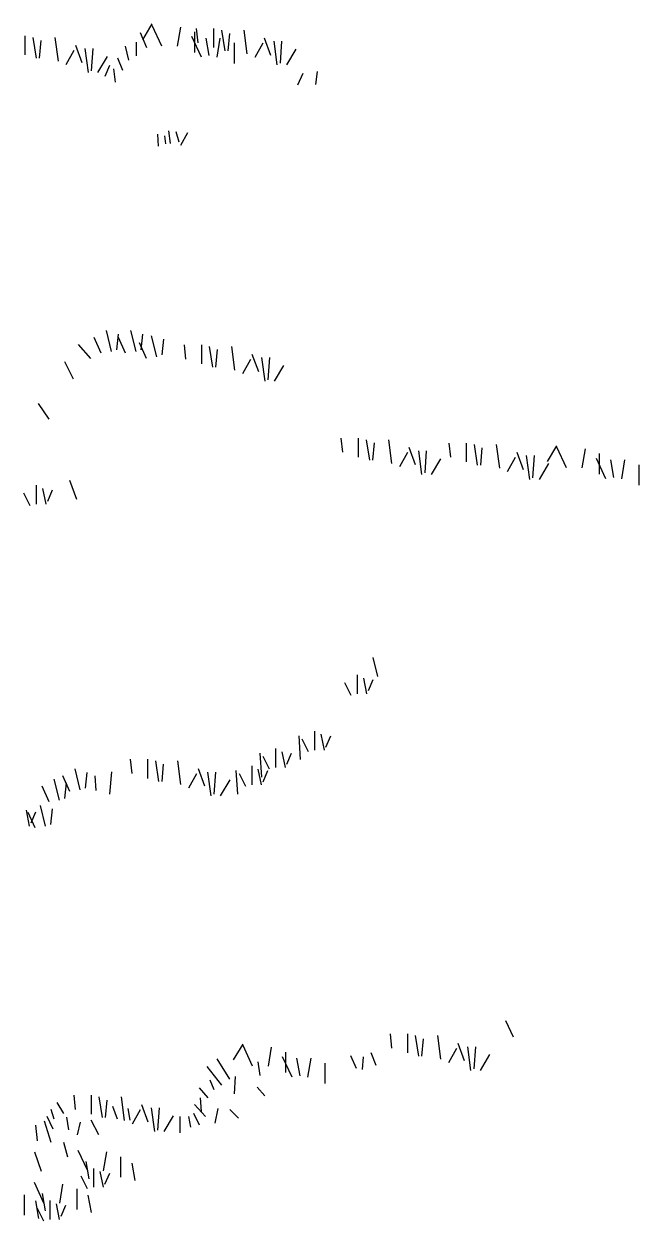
# Model space of a CAD drawing. Header units: millimetres. Extents: x 183.1 to 231.4, y 273.1 to 307.6.
# Drawn here: x 224.84 to 230.51, y 295.09 to 306.11 of the extents above; entities that cross this region are included whole.
import ezdxf

# ---------------------------------------------------------------- set-up
doc = ezdxf.new("R2010")
doc.units = ezdxf.units.MM
doc.layers.add('lesPaysagistes', color=7, linetype='Continuous')

# ---------------------------------------------------------------- blocks, each defined once
blk = doc.blocks.new('A$C566A3A64')
at = {"layer": 'lesPaysagistes'}
for p, q in [((-2.927, 31.373), (-2.84, 31.519)), ((-4.01, 31.234), (-4.01, 31.408)), ((-2.891, 31.298), (-2.95, 31.437)), ((-2.752, 31.315), (-2.84, 31.504)), ((-2.607, 31.315), (-2.578, 31.49)), ((-2.447, 31.257), (-2.447, 31.446)), ((-2.417, 31.345), (-2.432, 31.476)), ((-2.272, 31.301), (-2.272, 31.476)), ((-2.17, 31.272), (-2.199, 31.461)), ((-2.141, 31.272), (-2.126, 31.432)), ((-1.966, 31.243), (-1.995, 31.461)), ((-3.908, 31.204), (-3.937, 31.394)), ((-3.879, 31.204), (-3.865, 31.365)), ((-3.704, 31.175), (-3.734, 31.394)), ((-3.486, 31.161), (-3.544, 31.321)), ((-3.056, 31.186), (-3.088, 31.314)), ((-2.987, 31.224), (-2.987, 31.352)), ((-2.388, 31.213), (-2.476, 31.402)), ((-2.316, 31.228), (-2.345, 31.388)), ((-2.243, 31.213), (-2.214, 31.388)), ((-2.083, 31.155), (-2.083, 31.344)), ((-1.893, 31.214), (-1.82, 31.345)), ((-1.748, 31.228), (-1.806, 31.389)), ((-1.689, 31.141), (-1.718, 31.359)), ((-1.66, 31.156), (-1.646, 31.359)), ((-3.632, 31.146), (-3.559, 31.277)), ((-3.428, 31.073), (-3.457, 31.292)), ((-3.399, 31.088), (-3.384, 31.292)), ((-3.341, 31.073), (-3.253, 31.219)), ((-3.11, 31.09), (-3.158, 31.202)), ((-1.602, 31.141), (-1.515, 31.287)), ((-3.275, 31.037), (-3.232, 31.138)), ((-3.179, 30.984), (-3.195, 31.106)), ((-1.334, 30.962), (-1.318, 31.08)), ((-1.5, 30.957), (-1.452, 31.064)), ((-2.672, 30.419), (-2.688, 30.536)), ((-2.592, 30.43), (-2.619, 30.525)), ((-2.784, 30.392), (-2.79, 30.504)), ((-2.715, 30.414), (-2.726, 30.488)), ((-2.576, 30.403), (-2.512, 30.52)), ((-3.215, 28.504), (-3.263, 28.696)), ((-3.167, 28.52), (-3.151, 28.664)), ((-2.99, 28.504), (-3.038, 28.696)), ((-2.942, 28.52), (-2.926, 28.664)), ((-2.798, 28.456), (-2.846, 28.648)), ((-3.407, 28.44), (-3.519, 28.568)), ((-3.311, 28.488), (-3.375, 28.632)), ((-3.086, 28.488), (-3.151, 28.632)), ((-2.894, 28.44), (-2.958, 28.584)), ((-2.75, 28.472), (-2.734, 28.616)), ((-2.53, 28.433), (-2.545, 28.564)), ((-2.385, 28.39), (-2.385, 28.564)), ((-2.283, 28.36), (-2.312, 28.55)), ((-2.079, 28.331), (-2.108, 28.55)), ((-2.254, 28.36), (-2.239, 28.521)), ((-2.006, 28.302), (-1.933, 28.433)), ((-1.86, 28.317), (-1.919, 28.477)), ((-1.802, 28.23), (-1.831, 28.448)), ((-1.773, 28.244), (-1.759, 28.448)), ((-3.567, 28.248), (-3.647, 28.408)), ((-1.715, 28.23), (-1.628, 28.375)), ((-3.791, 27.88), (-3.887, 28.024)), ((-1.085, 27.576), (-1.1, 27.707)), ((-0.94, 27.532), (-0.94, 27.707)), ((-0.838, 27.503), (-0.867, 27.692)), ((-0.809, 27.503), (-0.794, 27.663)), ((-0.634, 27.474), (-0.663, 27.692)), ((-0.092, 27.53), (-0.106, 27.661)), ((0.054, 27.487), (0.054, 27.661)), ((-0.561, 27.445), (-0.488, 27.576)), ((-0.415, 27.459), (-0.474, 27.619)), ((-0.357, 27.372), (-0.386, 27.59)), ((-0.328, 27.386), (-0.314, 27.59)), ((0.156, 27.458), (0.127, 27.647)), ((0.185, 27.458), (0.199, 27.618)), ((0.36, 27.429), (0.33, 27.647)), ((0.578, 27.414), (0.52, 27.574)), ((0.798, 27.491), (0.886, 27.636)), ((0.973, 27.433), (0.886, 27.622)), ((1.119, 27.433), (1.148, 27.607)), ((1.279, 27.374), (1.279, 27.564)), ((-0.27, 27.372), (-0.183, 27.517)), ((0.432, 27.399), (0.505, 27.53)), ((0.636, 27.327), (0.607, 27.545)), ((0.665, 27.341), (0.68, 27.545)), ((0.724, 27.327), (0.811, 27.472)), ((1.337, 27.331), (1.25, 27.52)), ((1.41, 27.345), (1.381, 27.505)), ((1.483, 27.331), (1.512, 27.505)), ((1.643, 27.273), (1.643, 27.462)), ((-3.905, 27.098), (-3.905, 27.272)), ((-3.818, 27.098), (-3.847, 27.243)), ((-3.803, 27.127), (-3.76, 27.229)), ((-3.536, 27.14), (-3.6, 27.316)), ((-3.964, 27.083), (-4.022, 27.199)), ((-0.762, 25.513), (-0.806, 25.687)), ((-1.01, 25.338), (-1.068, 25.455)), ((-0.951, 25.353), (-0.951, 25.527)), ((-0.864, 25.353), (-0.893, 25.498)), ((-0.85, 25.382), (-0.806, 25.484)), ((-1.474, 24.747), (-1.488, 24.965)), ((-1.401, 24.82), (-1.459, 24.936)), ((-1.343, 24.834), (-1.343, 25.009)), ((-1.255, 24.834), (-1.284, 24.98)), ((-1.241, 24.863), (-1.197, 24.965)), ((-1.833, 24.587), (-1.848, 24.806)), ((-1.702, 24.675), (-1.702, 24.849)), ((-1.615, 24.675), (-1.644, 24.82)), ((-1.6, 24.704), (-1.557, 24.806)), ((-3.027, 24.619), (-3.041, 24.75)), ((-2.881, 24.575), (-2.881, 24.75)), ((-2.779, 24.546), (-2.808, 24.735)), ((-2.75, 24.546), (-2.736, 24.706)), ((-2.576, 24.517), (-2.605, 24.735)), ((-1.922, 24.515), (-1.922, 24.69)), ((-1.76, 24.66), (-1.819, 24.776)), ((-3.599, 24.454), (-3.663, 24.598)), ((-3.503, 24.47), (-3.551, 24.662)), ((-3.455, 24.486), (-3.439, 24.63)), ((-3.358, 24.464), (-3.367, 24.598)), ((-3.232, 24.428), (-3.214, 24.634)), ((-2.503, 24.488), (-2.43, 24.619)), ((-2.357, 24.502), (-2.415, 24.662)), ((-2.299, 24.415), (-2.328, 24.633)), ((-2.27, 24.43), (-2.255, 24.633)), ((-2.053, 24.428), (-2.067, 24.646)), ((-1.98, 24.5), (-2.038, 24.617)), ((-1.835, 24.515), (-1.864, 24.66)), ((-1.82, 24.544), (-1.776, 24.646)), ((-3.791, 24.358), (-3.855, 24.502)), ((-3.695, 24.374), (-3.743, 24.566)), ((-3.647, 24.39), (-3.631, 24.534)), ((-2.212, 24.415), (-2.124, 24.561)), ((-3.971, 24.136), (-4, 24.281)), ((-3.919, 24.118), (-3.983, 24.262)), ((-3.957, 24.165), (-3.913, 24.267)), ((-3.823, 24.134), (-3.871, 24.326)), ((-3.775, 24.15), (-3.759, 24.294)), ((0.487, 22.192), (0.415, 22.344)), ((-0.634, 22.091), (-0.648, 22.222)), ((-0.488, 22.047), (-0.488, 22.222)), ((-0.386, 22.018), (-0.415, 22.207)), ((-0.357, 22.018), (-0.342, 22.178)), ((-0.182, 21.989), (-0.211, 22.207)), ((-2.092, 21.984), (-2.004, 22.129)), ((-1.917, 21.925), (-2.004, 22.115)), ((-1.771, 21.925), (-1.742, 22.1)), ((-1.611, 21.867), (-1.611, 22.056)), ((-0.779, 21.931), (-0.824, 22.048)), ((-0.109, 21.96), (-0.037, 22.091)), ((0.036, 21.974), (-0.022, 22.134)), ((0.094, 21.887), (0.065, 22.105)), ((0.123, 21.902), (0.138, 22.105)), ((-2.127, 21.805), (-2.244, 21.994)), ((-1.848, 21.841), (-1.866, 21.967)), ((-1.553, 21.823), (-1.64, 22.013)), ((-1.48, 21.838), (-1.509, 21.998)), ((-1.407, 21.823), (-1.378, 21.998)), ((-1.247, 21.765), (-1.247, 21.954)), ((-0.959, 21.904), (-1.013, 22.021)), ((-0.905, 21.895), (-0.896, 22.012)), ((0.182, 21.887), (0.269, 22.033)), ((-2.199, 21.752), (-2.334, 21.922)), ((-2.082, 21.671), (-2.073, 21.832)), ((-2.325, 21.635), (-2.405, 21.725)), ((-2.271, 21.707), (-2.307, 21.796)), ((-1.804, 21.653), (-1.875, 21.734)), ((-3.546, 21.527), (-3.561, 21.658)), ((-3.401, 21.483), (-3.401, 21.658)), ((-3.299, 21.454), (-3.328, 21.643)), ((-3.27, 21.454), (-3.255, 21.614)), ((-3.095, 21.425), (-3.124, 21.643)), ((-2.387, 21.509), (-2.396, 21.635)), ((-3.744, 21.437), (-3.771, 21.527)), ((-3.654, 21.491), (-3.717, 21.59)), ((-3.16, 21.437), (-3.205, 21.554)), ((-3.043, 21.428), (-3.061, 21.536)), ((-3.022, 21.396), (-2.949, 21.527)), ((-2.877, 21.41), (-2.935, 21.57)), ((-2.818, 21.323), (-2.847, 21.541)), ((-2.789, 21.337), (-2.775, 21.541)), ((-2.405, 21.383), (-2.459, 21.491)), ((-2.351, 21.464), (-2.45, 21.572)), ((-2.262, 21.401), (-2.235, 21.536)), ((-2.046, 21.446), (-2.127, 21.527)), ((-3.897, 21.24), (-3.914, 21.383)), ((-3.771, 21.222), (-3.834, 21.419)), ((-3.753, 21.347), (-3.807, 21.464)), ((-3.609, 21.339), (-3.627, 21.455)), ((-3.528, 21.294), (-3.501, 21.41)), ((-3.331, 21.294), (-3.402, 21.428)), ((-2.731, 21.323), (-2.644, 21.468)), ((-2.585, 21.312), (-2.585, 21.464)), ((-2.486, 21.365), (-2.504, 21.464)), ((-3.618, 21.087), (-3.654, 21.222)), ((-3.859, 20.957), (-3.923, 21.133)), ((-3.434, 20.961), (-3.522, 21.151)), ((-3.42, 20.889), (-3.449, 21.049)), ((-3.289, 20.961), (-3.26, 21.136)), ((-3.129, 20.903), (-3.129, 21.092)), ((-3.378, 20.811), (-3.378, 20.985)), ((-3.29, 20.811), (-3.319, 20.956)), ((-3.276, 20.84), (-3.232, 20.941)), ((-2.998, 20.874), (-3.027, 21.034)), ((-3.838, 20.666), (-3.925, 20.855)), ((-3.692, 20.666), (-3.663, 20.84)), ((-3.436, 20.796), (-3.494, 20.912)), ((-4.016, 20.554), (-4.016, 20.743)), ((-3.823, 20.593), (-3.852, 20.753)), ((-3.532, 20.607), (-3.532, 20.797)), ((-3.401, 20.578), (-3.43, 20.738)), ((-3.885, 20.525), (-3.914, 20.685)), ((-3.839, 20.5), (-3.897, 20.617)), ((-3.781, 20.515), (-3.781, 20.689)), ((-3.694, 20.515), (-3.723, 20.66)), ((-3.679, 20.544), (-3.635, 20.646))]:
    blk.add_line(p, q, dxfattribs=at)

msp = doc.modelspace()

# ---------------------------------------------------------------- block references
at = {"layer": 'lesPaysagistes'}
msp.add_blockref('A$C566A3A64', (228.864, 274.588), dxfattribs=at)

doc.saveas('drawing.dxf')
